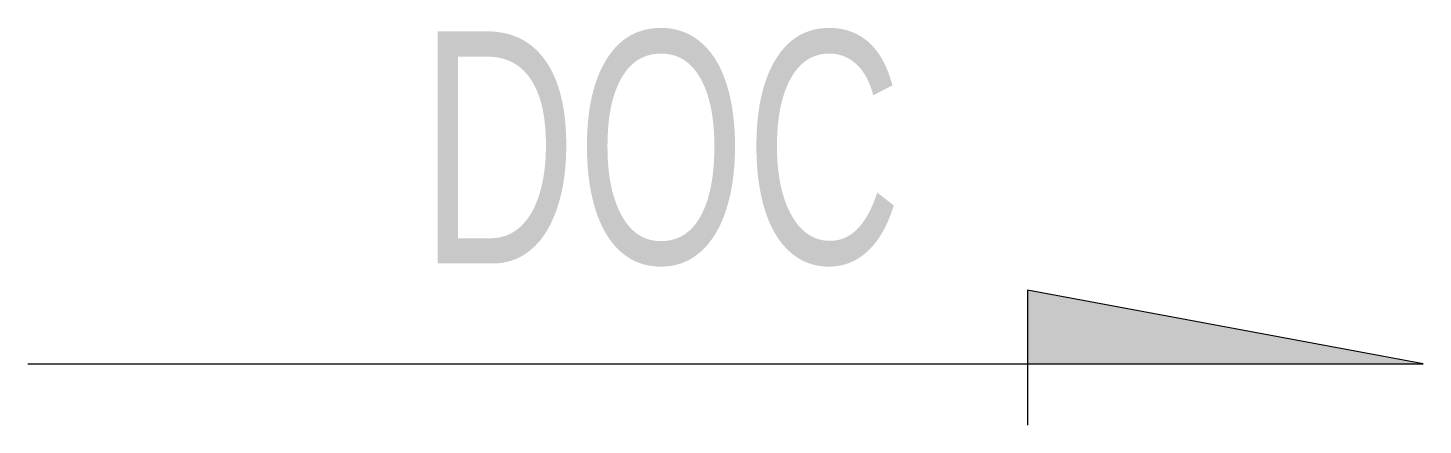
# Model space of a CAD drawing. Extents: x 9.86 to 19.5, y -7.05 to -4.31.
import ezdxf
from ezdxf.enums import TextEntityAlignment as Align

# ---------------------------------------------------------------- set-up
doc = ezdxf.new("R2010")
doc.units = 0
doc.header["$MEASUREMENT"] = 0
doc.layers.get('0').update_dxf_attribs({"linetype": 'CONTINUOUS'})
doc.styles.add('2', font='vn_vni.shx', dxfattribs={"width": 0.7, "height": 1.6})

msp = doc.modelspace()

# ---------------------------------------------------------------- linework, layer by layer
for p, q in [((19.4951, -6.6236), (16.7635, -6.1174)), ((16.7635, -6.1174), (16.7635, -7.047)), ((9.863, -6.6236), (19.4951, -6.6236))]:
    msp.add_line(p, q)
msp.add_solid([(16.7635, -6.1174), (19.4951, -6.6236), (16.7635, -6.6236)])

# ---------------------------------------------------------------- texts
at = {"style": '2', "width": 0.7}
msp.add_attdef('DOC', text='0.02', height=1.6, dxfattribs=at).set_placement((15.898, -6.4118), align=Align.BOTTOM_RIGHT)

doc.saveas('drawing.dxf')
